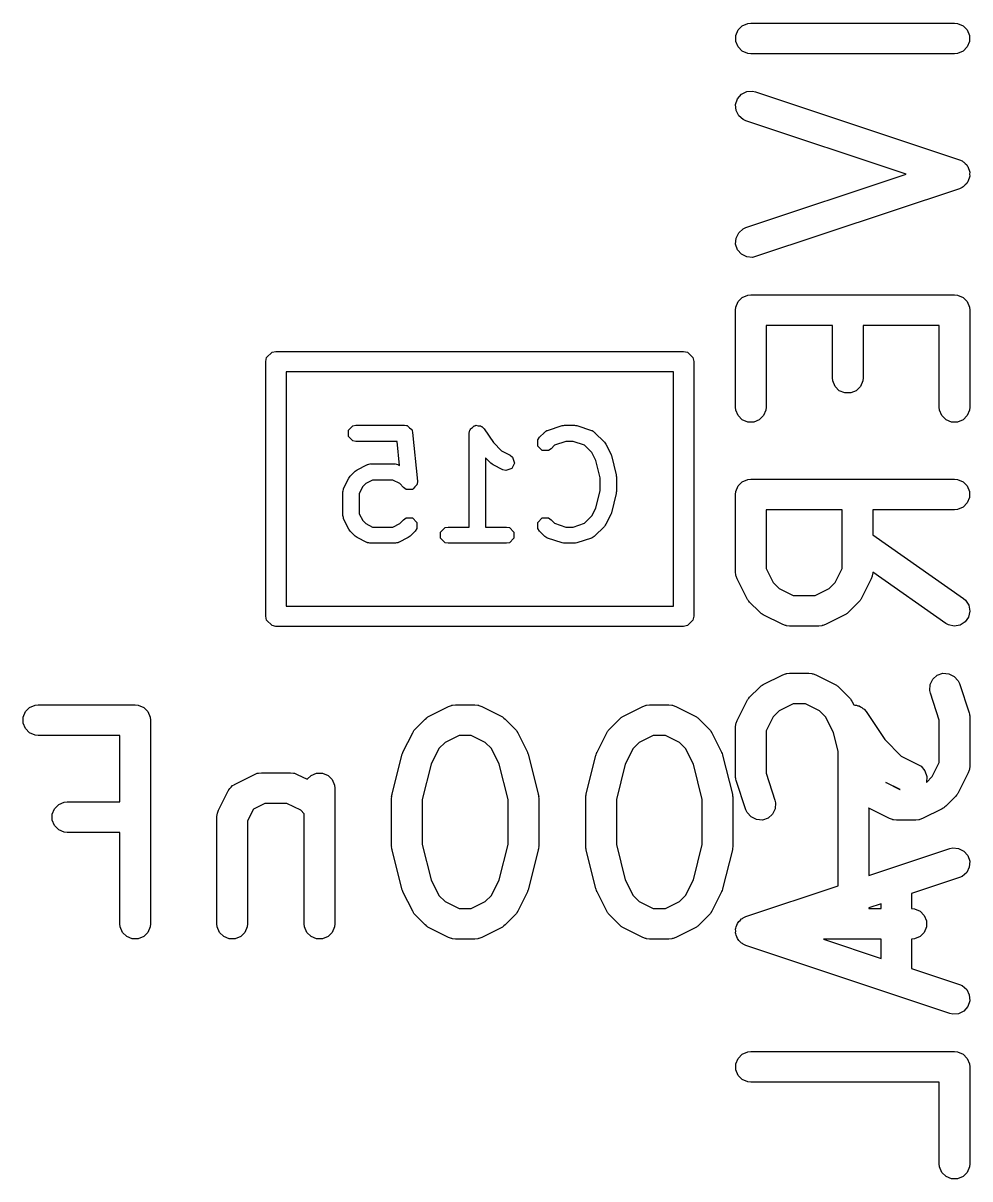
# Model space of a CAD drawing. Extents: x -0.08 to 1.99, y 0.07 to 3.69.
# Drawn here: x 0.5831 to 0.7659, y 1.5368 to 1.7601 of the extents above; entities that cross this region are included whole.
import ezdxf

# ---------------------------------------------------------------- set-up
doc = ezdxf.new("R2010")
doc.units = 0
doc.header["$MEASUREMENT"] = 0
doc.layers.add('BLACK', color=7, linetype='CONTINUOUS')

msp = doc.modelspace()

# ---------------------------------------------------------------- linework, layer by layer
at = {"layer": 'BLACK', "linetype": 'CONTINUOUS'}
for p, q in [((0.72197, 1.75958), (0.72304, 1.76002)), ((0.72304, 1.76002), (0.72361, 1.76008)), ((0.72361, 1.76008), (0.76299, 1.76008)), ((0.76299, 1.76008), (0.76356, 1.76002)), ((0.76356, 1.76002), (0.76463, 1.75958)), ((0.72072, 1.7577), (0.72116, 1.75876)), ((0.72072, 1.75655), (0.72072, 1.7577)), ((0.72116, 1.75876), (0.72197, 1.75958)), ((0.76463, 1.75958), (0.76544, 1.75876)), ((0.76544, 1.75876), (0.76588, 1.7577)), ((0.76588, 1.7577), (0.76588, 1.75655)), ((0.72116, 1.75548), (0.72072, 1.75655)), ((0.72197, 1.75467), (0.72116, 1.75548)), ((0.76544, 1.75548), (0.76463, 1.75467)), ((0.76588, 1.75655), (0.76544, 1.75548)), ((0.72304, 1.75423), (0.72197, 1.75467)), ((0.72361, 1.75417), (0.72304, 1.75423)), ((0.76299, 1.75417), (0.72361, 1.75417)), ((0.76356, 1.75423), (0.76299, 1.75417)), ((0.76463, 1.75467), (0.76356, 1.75423)), ((0.7218, 1.74633), (0.72284, 1.74685)), ((0.72284, 1.74685), (0.72398, 1.74693)), ((0.72398, 1.74693), (0.72455, 1.7468)), ((0.72455, 1.7468), (0.76392, 1.73368)), ((0.72069, 1.74437), (0.72105, 1.74546)), ((0.72077, 1.74322), (0.72069, 1.74437)), ((0.72105, 1.74546), (0.7218, 1.74633)), ((0.72128, 1.74219), (0.72077, 1.74322)), ((0.72215, 1.74144), (0.72128, 1.74219)), ((0.72268, 1.7412), (0.72215, 1.74144)), ((0.75365, 1.73088), (0.72268, 1.7412)), ((0.76392, 1.73368), (0.76445, 1.73344)), ((0.76445, 1.73344), (0.76461, 1.7333)), ((0.76461, 1.7333), (0.7648, 1.73321)), ((0.7648, 1.73321), (0.76504, 1.73293)), ((0.72268, 1.72056), (0.75365, 1.73088)), ((0.76504, 1.73293), (0.76532, 1.73269)), ((0.76532, 1.73269), (0.76541, 1.7325)), ((0.76541, 1.7325), (0.76555, 1.73234)), ((0.76555, 1.73234), (0.76567, 1.73199)), ((0.76567, 1.73199), (0.76583, 1.73166)), ((0.76583, 1.73166), (0.76585, 1.73145)), ((0.76585, 1.73145), (0.76591, 1.73125)), ((0.76591, 1.73125), (0.76589, 1.73088)), ((0.76589, 1.73088), (0.76591, 1.73051)), ((0.7648, 1.72854), (0.76461, 1.72845)), ((0.76504, 1.72882), (0.7648, 1.72854)), ((0.76532, 1.72907), (0.76504, 1.72882)), ((0.76541, 1.72926), (0.76532, 1.72907)), ((0.76555, 1.72942), (0.76541, 1.72926)), ((0.76567, 1.72977), (0.76555, 1.72942)), ((0.76583, 1.7301), (0.76567, 1.72977)), ((0.76585, 1.73031), (0.76583, 1.7301)), ((0.76591, 1.73051), (0.76585, 1.73031)), ((0.76392, 1.72808), (0.72455, 1.71495)), ((0.76445, 1.72831), (0.76392, 1.72808)), ((0.76461, 1.72845), (0.76445, 1.72831)), ((0.72128, 1.71956), (0.72215, 1.72032)), ((0.72215, 1.72032), (0.72268, 1.72056)), ((0.72069, 1.71738), (0.72077, 1.71853)), ((0.72105, 1.71629), (0.72069, 1.71738)), ((0.72077, 1.71853), (0.72128, 1.71956)), ((0.7218, 1.71542), (0.72105, 1.71629)), ((0.72284, 1.71491), (0.7218, 1.71542)), ((0.72398, 1.71482), (0.72284, 1.71491)), ((0.72455, 1.71495), (0.72398, 1.71482)), ((0.72072, 1.70521), (0.72116, 1.70627)), ((0.72116, 1.70627), (0.72197, 1.70709)), ((0.72197, 1.70709), (0.72304, 1.70753)), ((0.72304, 1.70753), (0.72361, 1.70758)), ((0.72361, 1.70758), (0.76299, 1.70758)), ((0.76299, 1.70758), (0.76356, 1.70753)), ((0.76356, 1.70753), (0.76463, 1.70709)), ((0.76463, 1.70709), (0.76544, 1.70627)), ((0.76544, 1.70627), (0.76588, 1.70521)), ((0.72066, 1.70463), (0.72072, 1.70521)), ((0.72066, 1.68588), (0.72066, 1.70463)), ((0.76588, 1.70521), (0.76594, 1.70463)), ((0.76594, 1.70463), (0.76594, 1.68588)), ((0.73941, 1.70168), (0.72657, 1.70168)), ((0.72657, 1.70168), (0.72657, 1.68588)), ((0.73941, 1.69151), (0.73941, 1.70168)), ((0.76003, 1.70168), (0.74532, 1.70168)), ((0.74532, 1.70168), (0.74532, 1.69151)), ((0.76003, 1.68588), (0.76003, 1.70168)), ((0.62992, 1.69469), (0.63007, 1.69544)), ((0.63007, 1.69544), (0.63114, 1.6965)), ((0.63114, 1.6965), (0.63189, 1.69665)), ((0.63189, 1.69665), (0.71063, 1.69665)), ((0.71063, 1.69665), (0.71138, 1.6965)), ((0.71138, 1.6965), (0.71245, 1.69544)), ((0.71245, 1.69544), (0.7126, 1.69469)), ((0.62992, 1.64547), (0.62992, 1.69469)), ((0.7126, 1.69469), (0.7126, 1.64547)), ((0.63386, 1.69272), (0.63386, 1.64744)), ((0.70866, 1.69272), (0.63386, 1.69272)), ((0.70866, 1.64744), (0.70866, 1.69272)), ((0.73947, 1.69093), (0.73941, 1.69151)), ((0.73991, 1.68987), (0.73947, 1.69093)), ((0.74526, 1.69093), (0.74482, 1.68987)), ((0.74532, 1.69151), (0.74526, 1.69093)), ((0.74072, 1.68905), (0.73991, 1.68987)), ((0.74179, 1.68861), (0.74072, 1.68905)), ((0.74294, 1.68861), (0.74179, 1.68861)), ((0.744, 1.68905), (0.74294, 1.68861)), ((0.74482, 1.68987), (0.744, 1.68905)), ((0.72072, 1.68531), (0.72066, 1.68588)), ((0.72116, 1.68424), (0.72072, 1.68531)), ((0.72197, 1.68343), (0.72116, 1.68424)), ((0.72607, 1.68424), (0.72526, 1.68343)), ((0.72651, 1.68531), (0.72607, 1.68424)), ((0.72657, 1.68588), (0.72651, 1.68531)), ((0.76009, 1.68531), (0.76003, 1.68588)), ((0.76053, 1.68424), (0.76009, 1.68531)), ((0.76134, 1.68343), (0.76053, 1.68424)), ((0.76544, 1.68424), (0.76463, 1.68343)), ((0.76588, 1.68531), (0.76544, 1.68424)), ((0.76594, 1.68588), (0.76588, 1.68531)), ((0.6459, 1.68142), (0.64675, 1.68228)), ((0.64675, 1.68228), (0.64736, 1.6824)), ((0.64736, 1.6824), (0.65673, 1.6824)), ((0.65673, 1.6824), (0.65711, 1.68232)), ((0.65711, 1.68232), (0.65719, 1.68233)), ((0.65719, 1.68233), (0.65722, 1.6823)), ((0.65722, 1.6823), (0.65733, 1.68228)), ((0.65733, 1.68228), (0.65771, 1.6819)), ((0.65771, 1.6819), (0.65812, 1.68157)), ((0.66945, 1.68154), (0.66948, 1.6817)), ((0.66948, 1.6817), (0.66986, 1.68195)), ((0.66986, 1.68195), (0.67019, 1.68228)), ((0.67019, 1.68228), (0.67035, 1.68228)), ((0.67035, 1.68228), (0.67049, 1.68237)), ((0.67049, 1.68237), (0.67094, 1.68228)), ((0.67094, 1.68228), (0.67139, 1.68228)), ((0.67139, 1.68228), (0.67151, 1.68216)), ((0.67151, 1.68216), (0.67167, 1.68213)), ((0.67167, 1.68213), (0.6721, 1.68169)), ((0.6721, 1.68169), (0.67389, 1.67901)), ((0.68435, 1.68138), (0.68717, 1.68231)), ((0.68717, 1.68231), (0.68742, 1.68235)), ((0.68742, 1.68235), (0.68766, 1.6824)), ((0.68766, 1.6824), (0.68954, 1.6824)), ((0.68954, 1.6824), (0.68979, 1.68235)), ((0.68979, 1.68235), (0.69004, 1.68231)), ((0.69004, 1.68231), (0.69285, 1.68138)), ((0.72304, 1.68299), (0.72197, 1.68343)), ((0.72419, 1.68299), (0.72304, 1.68299)), ((0.72526, 1.68343), (0.72419, 1.68299)), ((0.76241, 1.68299), (0.76134, 1.68343)), ((0.76356, 1.68299), (0.76241, 1.68299)), ((0.76463, 1.68343), (0.76356, 1.68299)), ((0.6459, 1.68022), (0.6459, 1.68142)), ((0.64675, 1.67937), (0.6459, 1.68022)), ((0.65812, 1.68157), (0.65815, 1.68146)), ((0.65815, 1.68146), (0.65819, 1.68142)), ((0.65819, 1.68142), (0.65819, 1.68135)), ((0.65819, 1.68135), (0.6583, 1.68098)), ((0.6583, 1.68098), (0.65923, 1.6716)), ((0.66922, 1.68082), (0.66934, 1.68142)), ((0.66922, 1.66271), (0.66922, 1.68082)), ((0.66934, 1.68142), (0.66945, 1.68154)), ((0.68246, 1.67955), (0.6828, 1.68006)), ((0.68246, 1.67834), (0.68246, 1.67955)), ((0.6828, 1.68006), (0.68374, 1.681)), ((0.68374, 1.681), (0.6838, 1.68104)), ((0.6838, 1.68104), (0.68382, 1.68107)), ((0.68382, 1.68107), (0.68404, 1.6812)), ((0.68404, 1.6812), (0.68425, 1.68134)), ((0.68425, 1.68134), (0.68429, 1.68134)), ((0.68429, 1.68134), (0.68435, 1.68138)), ((0.69285, 1.68138), (0.69292, 1.68134)), ((0.69292, 1.68134), (0.69295, 1.68134)), ((0.69295, 1.68134), (0.69316, 1.6812)), ((0.69316, 1.6812), (0.69338, 1.68107)), ((0.69338, 1.68107), (0.6934, 1.68104)), ((0.6934, 1.68104), (0.69346, 1.681)), ((0.69346, 1.681), (0.69534, 1.67912)), ((0.64736, 1.67925), (0.64675, 1.67937)), ((0.65531, 1.67925), (0.64736, 1.67925)), ((0.65577, 1.67463), (0.65531, 1.67925)), ((0.67389, 1.67901), (0.67547, 1.67743)), ((0.67547, 1.67743), (0.67712, 1.67661)), ((0.68331, 1.67749), (0.68246, 1.67834)), ((0.68452, 1.67749), (0.68331, 1.67749)), ((0.68503, 1.67783), (0.68452, 1.67749)), ((0.6857, 1.67851), (0.68503, 1.67783)), ((0.68792, 1.67925), (0.6857, 1.67851)), ((0.68928, 1.67925), (0.68792, 1.67925)), ((0.6915, 1.67851), (0.68928, 1.67925)), ((0.69293, 1.67708), (0.6915, 1.67851)), ((0.69534, 1.67912), (0.69548, 1.67891)), ((0.69548, 1.67891), (0.69563, 1.67871)), ((0.69563, 1.67871), (0.69657, 1.67684)), ((0.67343, 1.67502), (0.67237, 1.67608)), ((0.67237, 1.67608), (0.67237, 1.66271)), ((0.67364, 1.67488), (0.67343, 1.67502)), ((0.67712, 1.67661), (0.67761, 1.67623)), ((0.67799, 1.67508), (0.67745, 1.67401)), ((0.67761, 1.67623), (0.67799, 1.67508)), ((0.69368, 1.67558), (0.69293, 1.67708)), ((0.69453, 1.67219), (0.69368, 1.67558)), ((0.69657, 1.67684), (0.69662, 1.67667)), ((0.69662, 1.67667), (0.69669, 1.67652)), ((0.69669, 1.67652), (0.69763, 1.67277)), ((0.64624, 1.67256), (0.64718, 1.6735)), ((0.64718, 1.6735), (0.64739, 1.67364)), ((0.64739, 1.67364), (0.64759, 1.67379)), ((0.64759, 1.67379), (0.64946, 1.67473)), ((0.64946, 1.67473), (0.64954, 1.67475)), ((0.64954, 1.67475), (0.64957, 1.67478)), ((0.64957, 1.67478), (0.64981, 1.67483)), ((0.64981, 1.67483), (0.65006, 1.67489)), ((0.65006, 1.67489), (0.65009, 1.67488)), ((0.65009, 1.67488), (0.65017, 1.6749)), ((0.65017, 1.6749), (0.65486, 1.6749)), ((0.65486, 1.6749), (0.65493, 1.67488)), ((0.65493, 1.67488), (0.65497, 1.67489)), ((0.65497, 1.67489), (0.65521, 1.67483)), ((0.65521, 1.67483), (0.65546, 1.67478)), ((0.65546, 1.67478), (0.65548, 1.67475)), ((0.65548, 1.67475), (0.65556, 1.67473)), ((0.65556, 1.67473), (0.65577, 1.67463)), ((0.67384, 1.67473), (0.67364, 1.67488)), ((0.67571, 1.67379), (0.67384, 1.67473)), ((0.6763, 1.67363), (0.67571, 1.67379)), ((0.67745, 1.67401), (0.6763, 1.67363)), ((0.69763, 1.67277), (0.69764, 1.67257)), ((0.64501, 1.67028), (0.64595, 1.67215)), ((0.64595, 1.67215), (0.6461, 1.67235)), ((0.6461, 1.67235), (0.64624, 1.67256)), ((0.64865, 1.67051), (0.64799, 1.6692)), ((0.64923, 1.67109), (0.64865, 1.67051)), ((0.65054, 1.67175), (0.64923, 1.67109)), ((0.65448, 1.67175), (0.65054, 1.67175)), ((0.6558, 1.67109), (0.65448, 1.67175)), ((0.65655, 1.67033), (0.6558, 1.67109)), ((0.65875, 1.67047), (0.65841, 1.67006)), ((0.65912, 1.67084), (0.65875, 1.67047)), ((0.65918, 1.67099), (0.65912, 1.67093)), ((0.65912, 1.67093), (0.65912, 1.67084)), ((0.65923, 1.6716), (0.65918, 1.67099)), ((0.69453, 1.66977), (0.69453, 1.67219)), ((0.69764, 1.67257), (0.69768, 1.67238)), ((0.69768, 1.67238), (0.69768, 1.66957)), ((0.72072, 1.66959), (0.72116, 1.67065)), ((0.72116, 1.67065), (0.72197, 1.67147)), ((0.72197, 1.67147), (0.72304, 1.67191)), ((0.72304, 1.67191), (0.72361, 1.67196)), ((0.72361, 1.67196), (0.76299, 1.67196)), ((0.76299, 1.67196), (0.76356, 1.67191)), ((0.76356, 1.67191), (0.76463, 1.67147)), ((0.76463, 1.67147), (0.76544, 1.67065)), ((0.76544, 1.67065), (0.76588, 1.66959)), ((0.64484, 1.66957), (0.64486, 1.66965)), ((0.64484, 1.66489), (0.64484, 1.66957)), ((0.64485, 1.66968), (0.64492, 1.66993)), ((0.64486, 1.66965), (0.64485, 1.66968)), ((0.64492, 1.66993), (0.64496, 1.67017)), ((0.64496, 1.67017), (0.64499, 1.6702)), ((0.64499, 1.6702), (0.64501, 1.67028)), ((0.64799, 1.6692), (0.64799, 1.66526)), ((0.65707, 1.66999), (0.65655, 1.67033)), ((0.65715, 1.66999), (0.65707, 1.66999)), ((0.65721, 1.66994), (0.65715, 1.66999)), ((0.65774, 1.66999), (0.65721, 1.66994)), ((0.65827, 1.66999), (0.65774, 1.66999)), ((0.65833, 1.67005), (0.65827, 1.66999)), ((0.65841, 1.67006), (0.65833, 1.67005)), ((0.69368, 1.66637), (0.69453, 1.66977)), ((0.69763, 1.66919), (0.69669, 1.66544)), ((0.69764, 1.66938), (0.69763, 1.66919)), ((0.69768, 1.66957), (0.69764, 1.66938)), ((0.72066, 1.66901), (0.72072, 1.66959)), ((0.72066, 1.65401), (0.72066, 1.66901)), ((0.76588, 1.66843), (0.76544, 1.66737)), ((0.76588, 1.66959), (0.76588, 1.66843)), ((0.69293, 1.66488), (0.69368, 1.66637)), ((0.74128, 1.66606), (0.72657, 1.66606)), ((0.72657, 1.66606), (0.72657, 1.65471)), ((0.74128, 1.65471), (0.74128, 1.66606)), ((0.76299, 1.66606), (0.74719, 1.66606)), ((0.74719, 1.66606), (0.74719, 1.66117)), ((0.76356, 1.66611), (0.76299, 1.66606)), ((0.76463, 1.66656), (0.76356, 1.66611)), ((0.76544, 1.66737), (0.76463, 1.66656)), ((0.64486, 1.66481), (0.64484, 1.66489)), ((0.64485, 1.66477), (0.64486, 1.66481)), ((0.64492, 1.66453), (0.64485, 1.66477)), ((0.64496, 1.66428), (0.64492, 1.66453)), ((0.64499, 1.66426), (0.64496, 1.66428)), ((0.64501, 1.66418), (0.64499, 1.66426)), ((0.64595, 1.66231), (0.64501, 1.66418)), ((0.64799, 1.66526), (0.64865, 1.66394)), ((0.64865, 1.66394), (0.64923, 1.66337)), ((0.6558, 1.66337), (0.65655, 1.66412)), ((0.65655, 1.66412), (0.65707, 1.66447)), ((0.65707, 1.66447), (0.65827, 1.66447)), ((0.65827, 1.66447), (0.65912, 1.66361)), ((0.68246, 1.66361), (0.68331, 1.66447)), ((0.68331, 1.66447), (0.68452, 1.66447)), ((0.68452, 1.66447), (0.68503, 1.66412)), ((0.68503, 1.66412), (0.6857, 1.66345)), ((0.6915, 1.66345), (0.69293, 1.66488)), ((0.69657, 1.66512), (0.69563, 1.66324)), ((0.69662, 1.66528), (0.69657, 1.66512)), ((0.69669, 1.66544), (0.69662, 1.66528)), ((0.6461, 1.66211), (0.64595, 1.66231)), ((0.64624, 1.6619), (0.6461, 1.66211)), ((0.64718, 1.66096), (0.64624, 1.6619)), ((0.64923, 1.66337), (0.65054, 1.66271)), ((0.65054, 1.66271), (0.65448, 1.66271)), ((0.65448, 1.66271), (0.6558, 1.66337)), ((0.65878, 1.6619), (0.65784, 1.66096)), ((0.65912, 1.66241), (0.65878, 1.6619)), ((0.65912, 1.66361), (0.65912, 1.66241)), ((0.66371, 1.66174), (0.66456, 1.66259)), ((0.66371, 1.66053), (0.66371, 1.66174)), ((0.66456, 1.66259), (0.66517, 1.66271)), ((0.66517, 1.66271), (0.66922, 1.66271)), ((0.67237, 1.66271), (0.67642, 1.66271)), ((0.67642, 1.66271), (0.67702, 1.66259)), ((0.67702, 1.66259), (0.67787, 1.66174)), ((0.67787, 1.66174), (0.67787, 1.66053)), ((0.68246, 1.66241), (0.68246, 1.66361)), ((0.6828, 1.6619), (0.68246, 1.66241)), ((0.68374, 1.66096), (0.6828, 1.6619)), ((0.6857, 1.66345), (0.68792, 1.66271)), ((0.68792, 1.66271), (0.68928, 1.66271)), ((0.68928, 1.66271), (0.6915, 1.66345)), ((0.69534, 1.66283), (0.69346, 1.66096)), ((0.69548, 1.66304), (0.69534, 1.66283)), ((0.69563, 1.66324), (0.69548, 1.66304)), ((0.64739, 1.66082), (0.64718, 1.66096)), ((0.64759, 1.66066), (0.64739, 1.66082)), ((0.64946, 1.65973), (0.64759, 1.66066)), ((0.64954, 1.65971), (0.64946, 1.65973)), ((0.64957, 1.65968), (0.64954, 1.65971)), ((0.64981, 1.65963), (0.64957, 1.65968)), ((0.65006, 1.65957), (0.64981, 1.65963)), ((0.65009, 1.65958), (0.65006, 1.65957)), ((0.65017, 1.65956), (0.65009, 1.65958)), ((0.65486, 1.65956), (0.65017, 1.65956)), ((0.65493, 1.65958), (0.65486, 1.65956)), ((0.65497, 1.65957), (0.65493, 1.65958)), ((0.65521, 1.65963), (0.65497, 1.65957)), ((0.65546, 1.65968), (0.65521, 1.65963)), ((0.65548, 1.65971), (0.65546, 1.65968)), ((0.65556, 1.65973), (0.65548, 1.65971)), ((0.65743, 1.66066), (0.65556, 1.65973)), ((0.65763, 1.66082), (0.65743, 1.66066)), ((0.65784, 1.66096), (0.65763, 1.66082)), ((0.66456, 1.65968), (0.66371, 1.66053)), ((0.66517, 1.65956), (0.66456, 1.65968)), ((0.67642, 1.65956), (0.66517, 1.65956)), ((0.67702, 1.65968), (0.67642, 1.65956)), ((0.67787, 1.66053), (0.67702, 1.65968)), ((0.6838, 1.66092), (0.68374, 1.66096)), ((0.68382, 1.66088), (0.6838, 1.66092)), ((0.68404, 1.66076), (0.68382, 1.66088)), ((0.68425, 1.66062), (0.68404, 1.66076)), ((0.68429, 1.66062), (0.68425, 1.66062)), ((0.68435, 1.66058), (0.68429, 1.66062)), ((0.68717, 1.65964), (0.68435, 1.66058)), ((0.68742, 1.65961), (0.68717, 1.65964)), ((0.68766, 1.65956), (0.68742, 1.65961)), ((0.68954, 1.65956), (0.68766, 1.65956)), ((0.68979, 1.65961), (0.68954, 1.65956)), ((0.69004, 1.65964), (0.68979, 1.65961)), ((0.69285, 1.66058), (0.69004, 1.65964)), ((0.69292, 1.66062), (0.69285, 1.66058)), ((0.69295, 1.66062), (0.69292, 1.66062)), ((0.69316, 1.66076), (0.69295, 1.66062)), ((0.69338, 1.66088), (0.69316, 1.66076)), ((0.6934, 1.66092), (0.69338, 1.66088)), ((0.69346, 1.66096), (0.6934, 1.66092)), ((0.74719, 1.66117), (0.76468, 1.64893)), ((0.72072, 1.65344), (0.72066, 1.65401)), ((0.72076, 1.65334), (0.72072, 1.65344)), ((0.72077, 1.65323), (0.72076, 1.65334)), ((0.72097, 1.65269), (0.72077, 1.65323)), ((0.72285, 1.64894), (0.72097, 1.65269)), ((0.72657, 1.65471), (0.72792, 1.65201)), ((0.73994, 1.65201), (0.74128, 1.65471)), ((0.74688, 1.65269), (0.745, 1.64894)), ((0.74709, 1.65323), (0.74688, 1.65269)), ((0.74713, 1.65344), (0.74709, 1.65334)), ((0.74709, 1.65334), (0.74709, 1.65323)), ((0.74719, 1.65397), (0.74713, 1.65344)), ((0.76129, 1.64409), (0.74719, 1.65397)), ((0.72792, 1.65201), (0.72911, 1.65081)), ((0.72911, 1.65081), (0.73181, 1.64947)), ((0.73604, 1.64947), (0.73874, 1.65081)), ((0.73874, 1.65081), (0.73994, 1.65201)), ((0.723, 1.64869), (0.72285, 1.64894)), ((0.72303, 1.64862), (0.723, 1.64869)), ((0.7231, 1.64854), (0.72303, 1.64862)), ((0.72316, 1.64845), (0.7231, 1.64854)), ((0.72322, 1.6484), (0.72316, 1.64845)), ((0.7234, 1.64817), (0.72322, 1.6484)), ((0.72528, 1.6463), (0.7234, 1.64817)), ((0.73181, 1.64947), (0.73604, 1.64947)), ((0.74445, 1.64817), (0.74258, 1.6463)), ((0.74464, 1.6484), (0.74445, 1.64817)), ((0.7447, 1.64845), (0.74464, 1.6484)), ((0.74475, 1.64854), (0.7447, 1.64845)), ((0.74482, 1.64862), (0.74475, 1.64854)), ((0.74485, 1.64869), (0.74482, 1.64862)), ((0.745, 1.64894), (0.74485, 1.64869)), ((0.76468, 1.64893), (0.76512, 1.64856)), ((0.76512, 1.64856), (0.76574, 1.64758)), ((0.63386, 1.64744), (0.70866, 1.64744)), ((0.7255, 1.64611), (0.72528, 1.6463)), ((0.72555, 1.64606), (0.7255, 1.64611)), ((0.72564, 1.646), (0.72555, 1.64606)), ((0.72572, 1.64593), (0.72564, 1.646)), ((0.7258, 1.6459), (0.72572, 1.64593)), ((0.72604, 1.64575), (0.7258, 1.6459)), ((0.74206, 1.6459), (0.74181, 1.64575)), ((0.74213, 1.64593), (0.74206, 1.6459)), ((0.74221, 1.646), (0.74213, 1.64593)), ((0.7423, 1.64606), (0.74221, 1.646)), ((0.74235, 1.64611), (0.7423, 1.64606)), ((0.74258, 1.6463), (0.74235, 1.64611)), ((0.76594, 1.64645), (0.76569, 1.64532)), ((0.76574, 1.64758), (0.76594, 1.64645)), ((0.63007, 1.64472), (0.62992, 1.64547)), ((0.63114, 1.64365), (0.63007, 1.64472)), ((0.63189, 1.6435), (0.63114, 1.64365)), ((0.71138, 1.64365), (0.71063, 1.6435)), ((0.71245, 1.64472), (0.71138, 1.64365)), ((0.7126, 1.64547), (0.71245, 1.64472)), ((0.72979, 1.64387), (0.72604, 1.64575)), ((0.73033, 1.64367), (0.72979, 1.64387)), ((0.73044, 1.64366), (0.73033, 1.64367)), ((0.73054, 1.64362), (0.73044, 1.64366)), ((0.73741, 1.64366), (0.73731, 1.64362)), ((0.73752, 1.64367), (0.73741, 1.64366)), ((0.73806, 1.64387), (0.73752, 1.64367)), ((0.74181, 1.64575), (0.73806, 1.64387)), ((0.7618, 1.64381), (0.76129, 1.64409)), ((0.76292, 1.64356), (0.7618, 1.64381)), ((0.76406, 1.64376), (0.76292, 1.64356)), ((0.76503, 1.64438), (0.76406, 1.64376)), ((0.76569, 1.64532), (0.76503, 1.64438)), ((0.71063, 1.6435), (0.63189, 1.6435)), ((0.73111, 1.64356), (0.73054, 1.64362)), ((0.73674, 1.64356), (0.73111, 1.64356)), ((0.73731, 1.64362), (0.73674, 1.64356)), ((0.72604, 1.63228), (0.72979, 1.63416)), ((0.72979, 1.63416), (0.73033, 1.63436)), ((0.73033, 1.63436), (0.73044, 1.63437)), ((0.73044, 1.63437), (0.73054, 1.63441)), ((0.73054, 1.63441), (0.73111, 1.63447)), ((0.73111, 1.63447), (0.73486, 1.63447)), ((0.73486, 1.63447), (0.73544, 1.63441)), ((0.73544, 1.63441), (0.73554, 1.63437)), ((0.73554, 1.63437), (0.73564, 1.63436)), ((0.73564, 1.63436), (0.73618, 1.63416)), ((0.73618, 1.63416), (0.73993, 1.63228)), ((0.75826, 1.63229), (0.75878, 1.63333)), ((0.75878, 1.63333), (0.75965, 1.63408)), ((0.75965, 1.63408), (0.76074, 1.63444)), ((0.76074, 1.63444), (0.76189, 1.63436)), ((0.76189, 1.63436), (0.76292, 1.63385)), ((0.76292, 1.63385), (0.76368, 1.63298)), ((0.76368, 1.63298), (0.76391, 1.63245)), ((0.7234, 1.62985), (0.72528, 1.63173)), ((0.72528, 1.63173), (0.7255, 1.63191)), ((0.7255, 1.63191), (0.72555, 1.63197)), ((0.72555, 1.63197), (0.72564, 1.63203)), ((0.72564, 1.63203), (0.72572, 1.6321)), ((0.72572, 1.6321), (0.7258, 1.63213)), ((0.7258, 1.63213), (0.72604, 1.63228)), ((0.73993, 1.63228), (0.74018, 1.63213)), ((0.74018, 1.63213), (0.74025, 1.6321)), ((0.74025, 1.6321), (0.74033, 1.63203)), ((0.74033, 1.63203), (0.74042, 1.63197)), ((0.74042, 1.63197), (0.74047, 1.63191)), ((0.74047, 1.63191), (0.7407, 1.63173)), ((0.7407, 1.63173), (0.74258, 1.62985)), ((0.75818, 1.63115), (0.75826, 1.63229)), ((0.75831, 1.63058), (0.75818, 1.63115)), ((0.76003, 1.62541), (0.75831, 1.63058)), ((0.76391, 1.63245), (0.76579, 1.62682)), ((0.58432, 1.62786), (0.58538, 1.6283)), ((0.58538, 1.6283), (0.58596, 1.62835)), ((0.58596, 1.62835), (0.60471, 1.62835)), ((0.60471, 1.62835), (0.60528, 1.6283)), ((0.60528, 1.6283), (0.60635, 1.62786)), ((0.6615, 1.62617), (0.66525, 1.62804)), ((0.66525, 1.62804), (0.66579, 1.62825)), ((0.66579, 1.62825), (0.6659, 1.62826)), ((0.6659, 1.62826), (0.666, 1.6283)), ((0.666, 1.6283), (0.66657, 1.62835)), ((0.66657, 1.62835), (0.67032, 1.62835)), ((0.67032, 1.62835), (0.6709, 1.6283)), ((0.6709, 1.6283), (0.671, 1.62826)), ((0.671, 1.62826), (0.6711, 1.62825)), ((0.6711, 1.62825), (0.67164, 1.62804)), ((0.67164, 1.62804), (0.67539, 1.62617)), ((0.699, 1.62617), (0.70275, 1.62804)), ((0.70275, 1.62804), (0.70329, 1.62825)), ((0.70329, 1.62825), (0.70339, 1.62826)), ((0.70339, 1.62826), (0.70349, 1.6283)), ((0.70349, 1.6283), (0.70407, 1.62835)), ((0.70407, 1.62835), (0.70782, 1.62835)), ((0.70782, 1.62835), (0.70839, 1.6283)), ((0.70839, 1.6283), (0.70849, 1.62826)), ((0.70849, 1.62826), (0.7086, 1.62825)), ((0.7086, 1.62825), (0.70914, 1.62804)), ((0.70914, 1.62804), (0.71289, 1.62617)), ((0.72097, 1.62534), (0.72285, 1.62909)), ((0.72285, 1.62909), (0.723, 1.62933)), ((0.723, 1.62933), (0.72303, 1.62941)), ((0.72303, 1.62941), (0.7231, 1.62949)), ((0.7231, 1.62949), (0.72316, 1.62958)), ((0.72316, 1.62958), (0.72322, 1.62963)), ((0.72322, 1.62963), (0.7234, 1.62985)), ((0.73181, 1.62856), (0.72911, 1.62721)), ((0.73417, 1.62856), (0.73181, 1.62856)), ((0.73686, 1.62721), (0.73417, 1.62856)), ((0.74258, 1.62985), (0.74276, 1.62963)), ((0.74276, 1.62963), (0.74282, 1.62958)), ((0.74282, 1.62958), (0.74288, 1.62949)), ((0.74288, 1.62949), (0.74294, 1.62941)), ((0.74294, 1.62941), (0.74297, 1.62933)), ((0.74297, 1.62933), (0.74313, 1.62909)), ((0.74313, 1.62909), (0.7435, 1.62834)), ((0.7435, 1.62834), (0.74373, 1.6283)), ((0.74373, 1.6283), (0.74401, 1.6283)), ((0.74401, 1.6283), (0.74428, 1.62818)), ((0.74428, 1.62818), (0.74457, 1.62813)), ((0.74457, 1.62813), (0.74481, 1.62797)), ((0.58306, 1.62598), (0.5835, 1.62704)), ((0.58306, 1.62482), (0.58306, 1.62598)), ((0.5835, 1.62704), (0.58432, 1.62786)), ((0.60635, 1.62786), (0.60716, 1.62704)), ((0.60716, 1.62704), (0.6076, 1.62598)), ((0.6076, 1.62598), (0.60766, 1.6254)), ((0.66074, 1.62561), (0.66096, 1.6258)), ((0.66096, 1.6258), (0.66101, 1.62586)), ((0.66101, 1.62586), (0.6611, 1.62591)), ((0.6611, 1.62591), (0.66118, 1.62598)), ((0.66118, 1.62598), (0.66125, 1.62601)), ((0.66125, 1.62601), (0.6615, 1.62617)), ((0.67539, 1.62617), (0.67564, 1.62601)), ((0.67564, 1.62601), (0.67571, 1.62598)), ((0.67571, 1.62598), (0.67579, 1.62591)), ((0.67579, 1.62591), (0.67588, 1.62586)), ((0.67588, 1.62586), (0.67593, 1.6258)), ((0.67593, 1.6258), (0.67616, 1.62561)), ((0.69823, 1.62561), (0.69846, 1.6258)), ((0.69846, 1.6258), (0.69851, 1.62586)), ((0.69851, 1.62586), (0.6986, 1.62591)), ((0.6986, 1.62591), (0.69868, 1.62598)), ((0.69868, 1.62598), (0.69875, 1.62601)), ((0.69875, 1.62601), (0.699, 1.62617)), ((0.71289, 1.62617), (0.71314, 1.62601)), ((0.71314, 1.62601), (0.71321, 1.62598)), ((0.71321, 1.62598), (0.71329, 1.62591)), ((0.71329, 1.62591), (0.71338, 1.62586)), ((0.71338, 1.62586), (0.71343, 1.6258)), ((0.71343, 1.6258), (0.71366, 1.62561)), ((0.72792, 1.62602), (0.72657, 1.62332)), ((0.72911, 1.62721), (0.72792, 1.62602)), ((0.73806, 1.62602), (0.73686, 1.62721)), ((0.73958, 1.62299), (0.73806, 1.62602)), ((0.74481, 1.62797), (0.74508, 1.62786)), ((0.74508, 1.62786), (0.74529, 1.62765)), ((0.74529, 1.62765), (0.74553, 1.62749)), ((0.74553, 1.62749), (0.74589, 1.62704)), ((0.74589, 1.62704), (0.74589, 1.62704)), ((0.74589, 1.62704), (0.74589, 1.62704)), ((0.74589, 1.62704), (0.7459, 1.62704)), ((0.7459, 1.62704), (0.74948, 1.62166)), ((0.76579, 1.62682), (0.76585, 1.62654)), ((0.76585, 1.62654), (0.76588, 1.62647)), ((0.76588, 1.62647), (0.76589, 1.62636)), ((0.76589, 1.62636), (0.76591, 1.62626)), ((0.76591, 1.62626), (0.76591, 1.62618)), ((0.76591, 1.62618), (0.76594, 1.62589)), ((0.76594, 1.62589), (0.76594, 1.61652)), ((0.5835, 1.62376), (0.58306, 1.62482)), ((0.58432, 1.62295), (0.5835, 1.62376)), ((0.60766, 1.6254), (0.60766, 1.58603)), ((0.65867, 1.62351), (0.65886, 1.62374)), ((0.65886, 1.62374), (0.66074, 1.62561)), ((0.67616, 1.62561), (0.67803, 1.62374)), ((0.67803, 1.62374), (0.67822, 1.62351)), ((0.69617, 1.62351), (0.69636, 1.62374)), ((0.69636, 1.62374), (0.69823, 1.62561)), ((0.71366, 1.62561), (0.71553, 1.62374)), ((0.71553, 1.62374), (0.71572, 1.62351)), ((0.72066, 1.62402), (0.72072, 1.62459)), ((0.72066, 1.61464), (0.72066, 1.62402)), ((0.72072, 1.62459), (0.72076, 1.62469)), ((0.72076, 1.62469), (0.72077, 1.6248)), ((0.72077, 1.6248), (0.72097, 1.62534)), ((0.76003, 1.61721), (0.76003, 1.62541)), ((0.58538, 1.6225), (0.58432, 1.62295)), ((0.58596, 1.62245), (0.58538, 1.6225)), ((0.60175, 1.62245), (0.58596, 1.62245)), ((0.60175, 1.60961), (0.60175, 1.62245)), ((0.65643, 1.61922), (0.65831, 1.62297)), ((0.65831, 1.62297), (0.65846, 1.62322)), ((0.65846, 1.62322), (0.65849, 1.62329)), ((0.65849, 1.62329), (0.65856, 1.62337)), ((0.65856, 1.62337), (0.65862, 1.62346)), ((0.65862, 1.62346), (0.65867, 1.62351)), ((0.66727, 1.62245), (0.66457, 1.6211)), ((0.66963, 1.62245), (0.66727, 1.62245)), ((0.67232, 1.6211), (0.66963, 1.62245)), ((0.67822, 1.62351), (0.67828, 1.62346)), ((0.67828, 1.62346), (0.67834, 1.62337)), ((0.67834, 1.62337), (0.6784, 1.62329)), ((0.6784, 1.62329), (0.67843, 1.62322)), ((0.67843, 1.62322), (0.67859, 1.62297)), ((0.67859, 1.62297), (0.68046, 1.61922)), ((0.69393, 1.61922), (0.6958, 1.62297)), ((0.6958, 1.62297), (0.69596, 1.62322)), ((0.69596, 1.62322), (0.69599, 1.62329)), ((0.69599, 1.62329), (0.69606, 1.62337)), ((0.69606, 1.62337), (0.69611, 1.62346)), ((0.69611, 1.62346), (0.69617, 1.62351)), ((0.70477, 1.62245), (0.70207, 1.6211)), ((0.70712, 1.62245), (0.70477, 1.62245)), ((0.70982, 1.6211), (0.70712, 1.62245)), ((0.71572, 1.62351), (0.71577, 1.62346)), ((0.71577, 1.62346), (0.71583, 1.62337)), ((0.71583, 1.62337), (0.7159, 1.62329)), ((0.7159, 1.62329), (0.71593, 1.62322)), ((0.71593, 1.62322), (0.71608, 1.62297)), ((0.71608, 1.62297), (0.71796, 1.61922)), ((0.72657, 1.62332), (0.72657, 1.61512)), ((0.74049, 1.61935), (0.73958, 1.62299)), ((0.74948, 1.62166), (0.75269, 1.61845)), ((0.65632, 1.61892), (0.6564, 1.61916)), ((0.6564, 1.61916), (0.65642, 1.61918)), ((0.65642, 1.61918), (0.65643, 1.61922)), ((0.66338, 1.6199), (0.66186, 1.61687)), ((0.66457, 1.6211), (0.66338, 1.6199)), ((0.67352, 1.6199), (0.67232, 1.6211)), ((0.67504, 1.61687), (0.67352, 1.6199)), ((0.68046, 1.61922), (0.68048, 1.61918)), ((0.68048, 1.61918), (0.68049, 1.61916)), ((0.68049, 1.61916), (0.68058, 1.61892)), ((0.69381, 1.61892), (0.6939, 1.61916)), ((0.6939, 1.61916), (0.69391, 1.61918)), ((0.69391, 1.61918), (0.69393, 1.61922)), ((0.70087, 1.6199), (0.69936, 1.61687)), ((0.70207, 1.6211), (0.70087, 1.6199)), ((0.71102, 1.6199), (0.70982, 1.6211)), ((0.71253, 1.61687), (0.71102, 1.6199)), ((0.71796, 1.61922), (0.71797, 1.61918)), ((0.71797, 1.61918), (0.71799, 1.61916)), ((0.71799, 1.61916), (0.71807, 1.61892)), ((0.74049, 1.59338), (0.74049, 1.61935)), ((0.65433, 1.61112), (0.65621, 1.61862)), ((0.65621, 1.61862), (0.65622, 1.61866)), ((0.65622, 1.61866), (0.65623, 1.61868)), ((0.65623, 1.61868), (0.65632, 1.61892)), ((0.66186, 1.61687), (0.66015, 1.61004)), ((0.67674, 1.61004), (0.67504, 1.61687)), ((0.68058, 1.61892), (0.68067, 1.61868)), ((0.68067, 1.61868), (0.68067, 1.61866)), ((0.68067, 1.61866), (0.68069, 1.61862)), ((0.68069, 1.61862), (0.68256, 1.61112)), ((0.69183, 1.61112), (0.6937, 1.61862)), ((0.6937, 1.61862), (0.69372, 1.61866)), ((0.69372, 1.61868), (0.69381, 1.61892)), ((0.69372, 1.61866), (0.69372, 1.61868)), ((0.69936, 1.61687), (0.69765, 1.61004)), ((0.71424, 1.61004), (0.71253, 1.61687)), ((0.71807, 1.61892), (0.71816, 1.61868)), ((0.71816, 1.61868), (0.71817, 1.61866)), ((0.71817, 1.61866), (0.71818, 1.61862)), ((0.71818, 1.61862), (0.72006, 1.61112)), ((0.75269, 1.61845), (0.75601, 1.61679)), ((0.75868, 1.61452), (0.76003, 1.61721)), ((0.62401, 1.61304), (0.62776, 1.61492)), ((0.62776, 1.61492), (0.6283, 1.61513)), ((0.6283, 1.61513), (0.6284, 1.61513)), ((0.6284, 1.61513), (0.6285, 1.61517)), ((0.6285, 1.61517), (0.62908, 1.61523)), ((0.62908, 1.61523), (0.6347, 1.61523)), ((0.6347, 1.61523), (0.63528, 1.61517)), ((0.63528, 1.61517), (0.63538, 1.61513)), ((0.63538, 1.61513), (0.63548, 1.61513)), ((0.63548, 1.61513), (0.63602, 1.61492)), ((0.63602, 1.61492), (0.63792, 1.61397)), ((0.63792, 1.61397), (0.63869, 1.61473)), ((0.63869, 1.61473), (0.63975, 1.61517)), ((0.63975, 1.61517), (0.6409, 1.61517)), ((0.6409, 1.61517), (0.64197, 1.61473)), ((0.64197, 1.61473), (0.64278, 1.61392)), ((0.72069, 1.61435), (0.72066, 1.61464)), ((0.72657, 1.61512), (0.72829, 1.60995)), ((0.75601, 1.61679), (0.7565, 1.61648)), ((0.7565, 1.61648), (0.75725, 1.61561)), ((0.75725, 1.61561), (0.75762, 1.61452)), ((0.76563, 1.6152), (0.76375, 1.61145)), ((0.76583, 1.61574), (0.76563, 1.6152)), ((0.76584, 1.61584), (0.76583, 1.61574)), ((0.76588, 1.61594), (0.76584, 1.61584)), ((0.76594, 1.61652), (0.76588, 1.61594)), ((0.623, 1.61221), (0.62328, 1.61246)), ((0.62328, 1.61246), (0.62352, 1.61274)), ((0.62352, 1.61274), (0.62381, 1.61292)), ((0.62381, 1.61292), (0.62387, 1.61297)), ((0.62387, 1.61297), (0.62391, 1.61298)), ((0.62391, 1.61298), (0.62401, 1.61304)), ((0.64278, 1.61392), (0.64322, 1.61285)), ((0.64322, 1.61285), (0.64328, 1.61228)), ((0.72069, 1.61427), (0.72069, 1.61435)), ((0.72071, 1.61417), (0.72069, 1.61427)), ((0.72072, 1.61407), (0.72071, 1.61417)), ((0.72075, 1.61399), (0.72072, 1.61407)), ((0.72081, 1.61371), (0.72075, 1.61399)), ((0.72269, 1.60808), (0.72081, 1.61371)), ((0.75245, 1.61197), (0.74972, 1.61333)), ((0.74972, 1.61333), (0.74974, 1.61332)), ((0.74974, 1.61332), (0.75243, 1.61197)), ((0.75762, 1.61452), (0.75753, 1.61337)), ((0.75753, 1.61336), (0.75868, 1.61452)), ((0.75753, 1.61337), (0.75753, 1.61336)), ((0.62081, 1.60797), (0.62269, 1.61172)), ((0.62269, 1.61172), (0.62275, 1.61182)), ((0.62275, 1.61182), (0.62276, 1.61186)), ((0.62276, 1.61186), (0.62281, 1.61192)), ((0.62281, 1.61192), (0.623, 1.61221)), ((0.64328, 1.61228), (0.64328, 1.58603)), ((0.65425, 1.61055), (0.65428, 1.61076)), ((0.65426, 1.6105), (0.65425, 1.61055)), ((0.65425, 1.6104), (0.65426, 1.6105)), ((0.65425, 1.60103), (0.65425, 1.6104)), ((0.65428, 1.61076), (0.6543, 1.61098)), ((0.6543, 1.61098), (0.65432, 1.61102)), ((0.65432, 1.61102), (0.65433, 1.61112)), ((0.68256, 1.61112), (0.68258, 1.61102)), ((0.68258, 1.61102), (0.68259, 1.61098)), ((0.68259, 1.61098), (0.68261, 1.61076)), ((0.68261, 1.61076), (0.68265, 1.61055)), ((0.68265, 1.61055), (0.68264, 1.6105)), ((0.68264, 1.6105), (0.68265, 1.6104)), ((0.68265, 1.6104), (0.68265, 1.60103)), ((0.69174, 1.6104), (0.69175, 1.6105)), ((0.69174, 1.60103), (0.69174, 1.6104)), ((0.69175, 1.61055), (0.69178, 1.61076)), ((0.69175, 1.6105), (0.69175, 1.61055)), ((0.69178, 1.61076), (0.6918, 1.61098)), ((0.6918, 1.61098), (0.69181, 1.61102)), ((0.69181, 1.61102), (0.69183, 1.61112)), ((0.72006, 1.61112), (0.72007, 1.61102)), ((0.72007, 1.61102), (0.72009, 1.61098)), ((0.72009, 1.61098), (0.72011, 1.61076)), ((0.72011, 1.61076), (0.72014, 1.61055)), ((0.72014, 1.61055), (0.72013, 1.6105)), ((0.72013, 1.6105), (0.72014, 1.6104)), ((0.72014, 1.6104), (0.72014, 1.60103)), ((0.75243, 1.61197), (0.75245, 1.61197)), ((0.7632, 1.61068), (0.76132, 1.6088)), ((0.76338, 1.61091), (0.7632, 1.61068)), ((0.76344, 1.61096), (0.76338, 1.61091)), ((0.7635, 1.61105), (0.76344, 1.61096)), ((0.76357, 1.61113), (0.7635, 1.61105)), ((0.7636, 1.6112), (0.76357, 1.61113)), ((0.76375, 1.61145), (0.7636, 1.6112)), ((0.58869, 1.60723), (0.58913, 1.60829)), ((0.58913, 1.60829), (0.58994, 1.60911)), ((0.58994, 1.60911), (0.59101, 1.60955)), ((0.59101, 1.60955), (0.59158, 1.60961)), ((0.59158, 1.60961), (0.60175, 1.60961)), ((0.62061, 1.60743), (0.62081, 1.60797)), ((0.62753, 1.6082), (0.62641, 1.60596)), ((0.62977, 1.60932), (0.62753, 1.6082)), ((0.634, 1.60932), (0.62977, 1.60932)), ((0.6367, 1.60798), (0.634, 1.60932)), ((0.63737, 1.6073), (0.6367, 1.60798)), ((0.66015, 1.61004), (0.66015, 1.60139)), ((0.67674, 1.60139), (0.67674, 1.61004)), ((0.69765, 1.61004), (0.69765, 1.60139)), ((0.71424, 1.60139), (0.71424, 1.61004)), ((0.72292, 1.60756), (0.72269, 1.60808)), ((0.72834, 1.60824), (0.72782, 1.60721)), ((0.72829, 1.60995), (0.72842, 1.60939)), ((0.72842, 1.60939), (0.72834, 1.60824)), ((0.74642, 1.60841), (0.74639, 1.60842)), ((0.74639, 1.60842), (0.74639, 1.59535)), ((0.74667, 1.60825), (0.74642, 1.60841)), ((0.75042, 1.60638), (0.74667, 1.60825)), ((0.76056, 1.60825), (0.75681, 1.60638)), ((0.7608, 1.60841), (0.76056, 1.60825)), ((0.76088, 1.60844), (0.7608, 1.60841)), ((0.76096, 1.6085), (0.76088, 1.60844)), ((0.76105, 1.60856), (0.76096, 1.6085)), ((0.7611, 1.60862), (0.76105, 1.60856)), ((0.76132, 1.6088), (0.7611, 1.60862)), ((0.58869, 1.60608), (0.58869, 1.60723)), ((0.58913, 1.60501), (0.58869, 1.60608)), ((0.6205, 1.60665), (0.62056, 1.60723)), ((0.6205, 1.58603), (0.6205, 1.60665)), ((0.62056, 1.60723), (0.6206, 1.60733)), ((0.6206, 1.60733), (0.62061, 1.60743)), ((0.62641, 1.60596), (0.62641, 1.58603)), ((0.63737, 1.58603), (0.63737, 1.6073)), ((0.72368, 1.60668), (0.72292, 1.60756)), ((0.72471, 1.60617), (0.72368, 1.60668)), ((0.72586, 1.60609), (0.72471, 1.60617)), ((0.72695, 1.60645), (0.72586, 1.60609)), ((0.72782, 1.60721), (0.72695, 1.60645)), ((0.75096, 1.60617), (0.75042, 1.60638)), ((0.75106, 1.60616), (0.75096, 1.60617)), ((0.75116, 1.60612), (0.75106, 1.60616)), ((0.75174, 1.60606), (0.75116, 1.60612)), ((0.75549, 1.60606), (0.75174, 1.60606)), ((0.75606, 1.60612), (0.75549, 1.60606)), ((0.75616, 1.60616), (0.75606, 1.60612)), ((0.75627, 1.60617), (0.75616, 1.60616)), ((0.75681, 1.60638), (0.75627, 1.60617)), ((0.58994, 1.6042), (0.58913, 1.60501)), ((0.59101, 1.60376), (0.58994, 1.6042)), ((0.59158, 1.6037), (0.59101, 1.60376)), ((0.60175, 1.6037), (0.59158, 1.6037)), ((0.60175, 1.58603), (0.60175, 1.6037)), ((0.66015, 1.60139), (0.66186, 1.59456)), ((0.67504, 1.59456), (0.67674, 1.60139)), ((0.69765, 1.60139), (0.69936, 1.59456)), ((0.71253, 1.59456), (0.71424, 1.60139)), ((0.65426, 1.60093), (0.65425, 1.60103)), ((0.65425, 1.60089), (0.65426, 1.60093)), ((0.65428, 1.60067), (0.65425, 1.60089)), ((0.6543, 1.60045), (0.65428, 1.60067)), ((0.65432, 1.60041), (0.6543, 1.60045)), ((0.65433, 1.60031), (0.65432, 1.60041)), ((0.65621, 1.59281), (0.65433, 1.60031)), ((0.68256, 1.60031), (0.68069, 1.59281)), ((0.68258, 1.60041), (0.68256, 1.60031)), ((0.68259, 1.60045), (0.68258, 1.60041)), ((0.68261, 1.60067), (0.68259, 1.60045)), ((0.68265, 1.60089), (0.68261, 1.60067)), ((0.68265, 1.60103), (0.68264, 1.60093)), ((0.68264, 1.60093), (0.68265, 1.60089)), ((0.69175, 1.60093), (0.69174, 1.60103)), ((0.69175, 1.60089), (0.69175, 1.60093)), ((0.69178, 1.60067), (0.69175, 1.60089)), ((0.6918, 1.60045), (0.69178, 1.60067)), ((0.69181, 1.60041), (0.6918, 1.60045)), ((0.69183, 1.60031), (0.69181, 1.60041)), ((0.6937, 1.59281), (0.69183, 1.60031)), ((0.72006, 1.60031), (0.71818, 1.59281)), ((0.72007, 1.60041), (0.72006, 1.60031)), ((0.72009, 1.60045), (0.72007, 1.60041)), ((0.72011, 1.60067), (0.72009, 1.60045)), ((0.72014, 1.60089), (0.72011, 1.60067)), ((0.72014, 1.60103), (0.72013, 1.60093)), ((0.72013, 1.60093), (0.72014, 1.60089)), ((0.74639, 1.59535), (0.76205, 1.60057)), ((0.76205, 1.60057), (0.76262, 1.6007)), ((0.76262, 1.6007), (0.76376, 1.60062)), ((0.76376, 1.60062), (0.7648, 1.6001)), ((0.7648, 1.6001), (0.76555, 1.59923)), ((0.76555, 1.59923), (0.76591, 1.59814)), ((0.76583, 1.59699), (0.76532, 1.59596)), ((0.76591, 1.59814), (0.76583, 1.59699)), ((0.66186, 1.59456), (0.66338, 1.59153)), ((0.67352, 1.59153), (0.67504, 1.59456)), ((0.69936, 1.59456), (0.70087, 1.59153)), ((0.71102, 1.59153), (0.71253, 1.59456)), ((0.76392, 1.59497), (0.75469, 1.59189)), ((0.76445, 1.5952), (0.76392, 1.59497)), ((0.76532, 1.59596), (0.76445, 1.5952)), ((0.65622, 1.59277), (0.65621, 1.59281)), ((0.65623, 1.59275), (0.65622, 1.59277)), ((0.65632, 1.59251), (0.65623, 1.59275)), ((0.6564, 1.59227), (0.65632, 1.59251)), ((0.68058, 1.59251), (0.68049, 1.59227)), ((0.68067, 1.59275), (0.68058, 1.59251)), ((0.68069, 1.59281), (0.68067, 1.59277)), ((0.68067, 1.59277), (0.68067, 1.59275)), ((0.69372, 1.59277), (0.6937, 1.59281)), ((0.69372, 1.59275), (0.69372, 1.59277)), ((0.69381, 1.59251), (0.69372, 1.59275)), ((0.6939, 1.59227), (0.69381, 1.59251)), ((0.71807, 1.59251), (0.71799, 1.59227)), ((0.71816, 1.59275), (0.71807, 1.59251)), ((0.71817, 1.59277), (0.71816, 1.59275)), ((0.71818, 1.59281), (0.71817, 1.59277)), ((0.72268, 1.58745), (0.74049, 1.59338)), ((0.65642, 1.59225), (0.6564, 1.59227)), ((0.65643, 1.59221), (0.65642, 1.59225)), ((0.65831, 1.58846), (0.65643, 1.59221)), ((0.66338, 1.59153), (0.66457, 1.59033)), ((0.66457, 1.59033), (0.66727, 1.58898)), ((0.66963, 1.58898), (0.67232, 1.59033)), ((0.67232, 1.59033), (0.67352, 1.59153)), ((0.68046, 1.59221), (0.67859, 1.58846)), ((0.68048, 1.59225), (0.68046, 1.59221)), ((0.68049, 1.59227), (0.68048, 1.59225)), ((0.69391, 1.59225), (0.6939, 1.59227)), ((0.69393, 1.59221), (0.69391, 1.59225)), ((0.6958, 1.58846), (0.69393, 1.59221)), ((0.70087, 1.59153), (0.70207, 1.59033)), ((0.70207, 1.59033), (0.70477, 1.58898)), ((0.70712, 1.58898), (0.70982, 1.59033)), ((0.70982, 1.59033), (0.71102, 1.59153)), ((0.71796, 1.59221), (0.71608, 1.58846)), ((0.71797, 1.59225), (0.71796, 1.59221)), ((0.71799, 1.59227), (0.71797, 1.59225)), ((0.75469, 1.59189), (0.75469, 1.58898)), ((0.65846, 1.58821), (0.65831, 1.58846)), ((0.65849, 1.58814), (0.65846, 1.58821)), ((0.65856, 1.58806), (0.65849, 1.58814)), ((0.65862, 1.58797), (0.65856, 1.58806)), ((0.65867, 1.58792), (0.65862, 1.58797)), ((0.65886, 1.58769), (0.65867, 1.58792)), ((0.66727, 1.58898), (0.66963, 1.58898)), ((0.67822, 1.58792), (0.67803, 1.58769)), ((0.67828, 1.58797), (0.67822, 1.58792)), ((0.67834, 1.58806), (0.67828, 1.58797)), ((0.6784, 1.58814), (0.67834, 1.58806)), ((0.67843, 1.58821), (0.6784, 1.58814)), ((0.67859, 1.58846), (0.67843, 1.58821)), ((0.69596, 1.58821), (0.6958, 1.58846)), ((0.69599, 1.58814), (0.69596, 1.58821)), ((0.69606, 1.58806), (0.69599, 1.58814)), ((0.69611, 1.58797), (0.69606, 1.58806)), ((0.69617, 1.58792), (0.69611, 1.58797)), ((0.69636, 1.58769), (0.69617, 1.58792)), ((0.70477, 1.58898), (0.70712, 1.58898)), ((0.71572, 1.58792), (0.71553, 1.58769)), ((0.71577, 1.58797), (0.71572, 1.58792)), ((0.71583, 1.58806), (0.71577, 1.58797)), ((0.7159, 1.58814), (0.71583, 1.58806)), ((0.71593, 1.58821), (0.7159, 1.58814)), ((0.71608, 1.58846), (0.71593, 1.58821)), ((0.74878, 1.58992), (0.74639, 1.58913)), ((0.74639, 1.58913), (0.74639, 1.58898)), ((0.74639, 1.58898), (0.74878, 1.58898)), ((0.74878, 1.58898), (0.74878, 1.58992)), ((0.75469, 1.58898), (0.75526, 1.58893)), ((0.75526, 1.58893), (0.75633, 1.58849)), ((0.75633, 1.58849), (0.75714, 1.58767)), ((0.60181, 1.58545), (0.60175, 1.58603)), ((0.60766, 1.58603), (0.6076, 1.58545)), ((0.62056, 1.58545), (0.6205, 1.58603)), ((0.62641, 1.58603), (0.62635, 1.58545)), ((0.63743, 1.58545), (0.63737, 1.58603)), ((0.64328, 1.58603), (0.64322, 1.58545)), ((0.66074, 1.58582), (0.65886, 1.58769)), ((0.66096, 1.58563), (0.66074, 1.58582)), ((0.66101, 1.58557), (0.66096, 1.58563)), ((0.67593, 1.58563), (0.67588, 1.58557)), ((0.67616, 1.58582), (0.67593, 1.58563)), ((0.67803, 1.58769), (0.67616, 1.58582)), ((0.69823, 1.58582), (0.69636, 1.58769)), ((0.69846, 1.58563), (0.69823, 1.58582)), ((0.69851, 1.58557), (0.69846, 1.58563)), ((0.71343, 1.58563), (0.71338, 1.58557)), ((0.71366, 1.58582), (0.71343, 1.58563)), ((0.71553, 1.58769), (0.71366, 1.58582)), ((0.72077, 1.58543), (0.72093, 1.58576)), ((0.72093, 1.58576), (0.72105, 1.58611)), ((0.72105, 1.58611), (0.72119, 1.58627)), ((0.72119, 1.58627), (0.72128, 1.58646)), ((0.72128, 1.58646), (0.72156, 1.5867)), ((0.72156, 1.5867), (0.7218, 1.58698)), ((0.7218, 1.58698), (0.72199, 1.58707)), ((0.72199, 1.58707), (0.72215, 1.58721)), ((0.72215, 1.58721), (0.72268, 1.58745)), ((0.75714, 1.58767), (0.75758, 1.58661)), ((0.75758, 1.58661), (0.75758, 1.58545)), ((0.60225, 1.58439), (0.60181, 1.58545)), ((0.60307, 1.58358), (0.60225, 1.58439)), ((0.60413, 1.58313), (0.60307, 1.58358)), ((0.60635, 1.58358), (0.60528, 1.58313)), ((0.60716, 1.58439), (0.60635, 1.58358)), ((0.6076, 1.58545), (0.60716, 1.58439)), ((0.621, 1.58439), (0.62056, 1.58545)), ((0.62181, 1.58358), (0.621, 1.58439)), ((0.62288, 1.58313), (0.62181, 1.58358)), ((0.62509, 1.58358), (0.62403, 1.58313)), ((0.62591, 1.58439), (0.62509, 1.58358)), ((0.62635, 1.58545), (0.62591, 1.58439)), ((0.63787, 1.58439), (0.63743, 1.58545)), ((0.63869, 1.58358), (0.63787, 1.58439)), ((0.63975, 1.58313), (0.63869, 1.58358)), ((0.64197, 1.58358), (0.6409, 1.58313)), ((0.64278, 1.58439), (0.64197, 1.58358)), ((0.64322, 1.58545), (0.64278, 1.58439)), ((0.6611, 1.58552), (0.66101, 1.58557)), ((0.66118, 1.58545), (0.6611, 1.58552)), ((0.66125, 1.58542), (0.66118, 1.58545)), ((0.6615, 1.58526), (0.66125, 1.58542)), ((0.66525, 1.58339), (0.6615, 1.58526)), ((0.66579, 1.58318), (0.66525, 1.58339)), ((0.67164, 1.58339), (0.6711, 1.58318)), ((0.67539, 1.58526), (0.67164, 1.58339)), ((0.67564, 1.58542), (0.67539, 1.58526)), ((0.67571, 1.58545), (0.67564, 1.58542)), ((0.67579, 1.58552), (0.67571, 1.58545)), ((0.67588, 1.58557), (0.67579, 1.58552)), ((0.6986, 1.58552), (0.69851, 1.58557)), ((0.69868, 1.58545), (0.6986, 1.58552)), ((0.69875, 1.58542), (0.69868, 1.58545)), ((0.699, 1.58526), (0.69875, 1.58542)), ((0.70275, 1.58339), (0.699, 1.58526)), ((0.70329, 1.58318), (0.70275, 1.58339)), ((0.70914, 1.58339), (0.7086, 1.58318)), ((0.71289, 1.58526), (0.70914, 1.58339)), ((0.71314, 1.58542), (0.71289, 1.58526)), ((0.71321, 1.58545), (0.71314, 1.58542)), ((0.71329, 1.58552), (0.71321, 1.58545)), ((0.71338, 1.58557), (0.71329, 1.58552)), ((0.72069, 1.58501), (0.72075, 1.58522)), ((0.72071, 1.58465), (0.72069, 1.58501)), ((0.72069, 1.58428), (0.72071, 1.58465)), ((0.72075, 1.58408), (0.72069, 1.58428)), ((0.72075, 1.58522), (0.72077, 1.58543)), ((0.72077, 1.58387), (0.72075, 1.58408)), ((0.72093, 1.58353), (0.72077, 1.58387)), ((0.72105, 1.58318), (0.72093, 1.58353)), ((0.75633, 1.58358), (0.75526, 1.58313)), ((0.75714, 1.58439), (0.75633, 1.58358)), ((0.75758, 1.58545), (0.75714, 1.58439)), ((0.60528, 1.58313), (0.60413, 1.58313)), ((0.62403, 1.58313), (0.62288, 1.58313)), ((0.6409, 1.58313), (0.63975, 1.58313)), ((0.6659, 1.58318), (0.66579, 1.58318)), ((0.666, 1.58313), (0.6659, 1.58318)), ((0.66657, 1.58308), (0.666, 1.58313)), ((0.67032, 1.58308), (0.66657, 1.58308)), ((0.6709, 1.58313), (0.67032, 1.58308)), ((0.671, 1.58318), (0.6709, 1.58313)), ((0.6711, 1.58318), (0.671, 1.58318)), ((0.70339, 1.58318), (0.70329, 1.58318)), ((0.70349, 1.58313), (0.70339, 1.58318)), ((0.70407, 1.58308), (0.70349, 1.58313)), ((0.70782, 1.58308), (0.70407, 1.58308)), ((0.70839, 1.58313), (0.70782, 1.58308)), ((0.70849, 1.58318), (0.70839, 1.58313)), ((0.7086, 1.58318), (0.70849, 1.58318)), ((0.72119, 1.58302), (0.72105, 1.58318)), ((0.72128, 1.58284), (0.72119, 1.58302)), ((0.72156, 1.58259), (0.72128, 1.58284)), ((0.7218, 1.58231), (0.72156, 1.58259)), ((0.72199, 1.58222), (0.7218, 1.58231)), ((0.72215, 1.58208), (0.72199, 1.58222)), ((0.72268, 1.58184), (0.72215, 1.58208)), ((0.76205, 1.56872), (0.72268, 1.58184)), ((0.73766, 1.58308), (0.74878, 1.57937)), ((0.74878, 1.58308), (0.73766, 1.58308)), ((0.74878, 1.57937), (0.74878, 1.58308)), ((0.75526, 1.58313), (0.75469, 1.58308)), ((0.75469, 1.58308), (0.75469, 1.5774)), ((0.75469, 1.5774), (0.76392, 1.57432)), ((0.76392, 1.57432), (0.76445, 1.57409)), ((0.76445, 1.57409), (0.76532, 1.57333)), ((0.76532, 1.57333), (0.76583, 1.5723)), ((0.76583, 1.5723), (0.76591, 1.57115)), ((0.76555, 1.57006), (0.7648, 1.56919)), ((0.76591, 1.57115), (0.76555, 1.57006)), ((0.76262, 1.56859), (0.76205, 1.56872)), ((0.76376, 1.56867), (0.76262, 1.56859)), ((0.7648, 1.56919), (0.76376, 1.56867)), ((0.72197, 1.56085), (0.72304, 1.56129)), ((0.72304, 1.56129), (0.72361, 1.56135)), ((0.72361, 1.56135), (0.76299, 1.56135)), ((0.76299, 1.56135), (0.76356, 1.56129)), ((0.76356, 1.56129), (0.76463, 1.56085)), ((0.72072, 1.55897), (0.72116, 1.56004)), ((0.72072, 1.55782), (0.72072, 1.55897)), ((0.72116, 1.56004), (0.72197, 1.56085)), ((0.76463, 1.56085), (0.76544, 1.56004)), ((0.76544, 1.56004), (0.76588, 1.55897)), ((0.76588, 1.55897), (0.76594, 1.5584)), ((0.72116, 1.55676), (0.72072, 1.55782)), ((0.72197, 1.55594), (0.72116, 1.55676)), ((0.76594, 1.5584), (0.76594, 1.53965)), ((0.72304, 1.5555), (0.72197, 1.55594)), ((0.72361, 1.55545), (0.72304, 1.5555)), ((0.76003, 1.55545), (0.72361, 1.55545)), ((0.76003, 1.53965), (0.76003, 1.55545)), ((0.76009, 1.53908), (0.76003, 1.53965)), ((0.76053, 1.53801), (0.76009, 1.53908)), ((0.76588, 1.53908), (0.76544, 1.53801)), ((0.76594, 1.53965), (0.76588, 1.53908)), ((0.76134, 1.5372), (0.76053, 1.53801)), ((0.76241, 1.53676), (0.76134, 1.5372)), ((0.76356, 1.53676), (0.76241, 1.53676)), ((0.76463, 1.5372), (0.76356, 1.53676)), ((0.76544, 1.53801), (0.76463, 1.5372))]:
    msp.add_line(p, q, dxfattribs=at)

doc.saveas('drawing.dxf')
